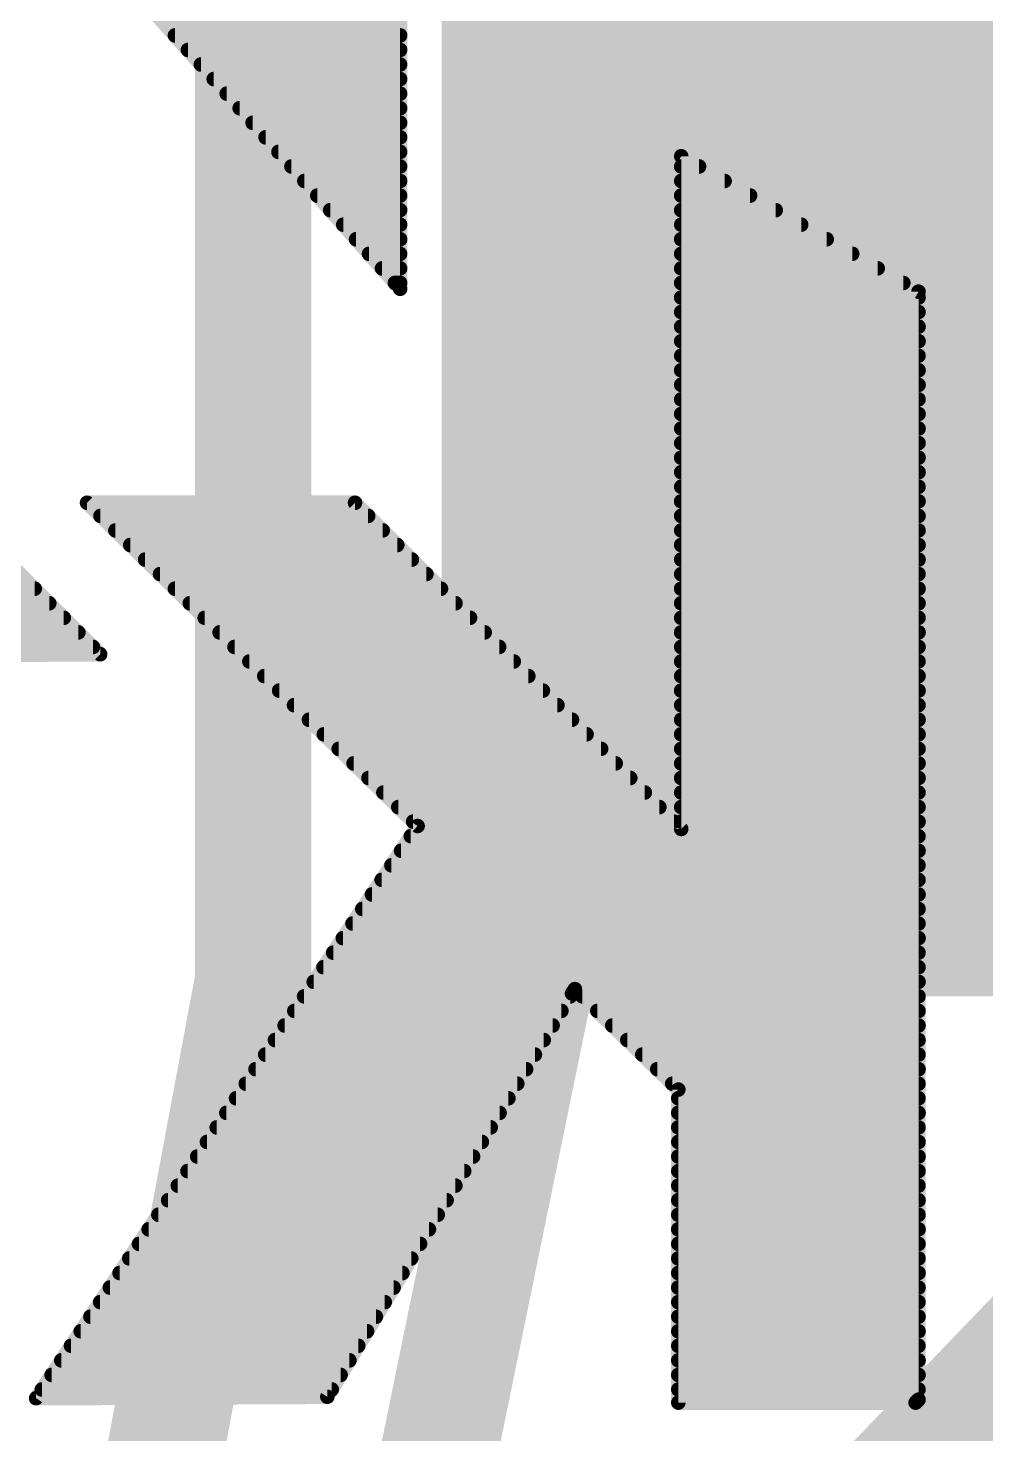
# Model space of a CAD drawing. Extents: x -11.8 to 66.2, y -19.6 to 35.5.
# Drawn here: x 17.007 to 18.677, y 19.455 to 21.908 of the extents above; entities that cross this region are included whole.
import ezdxf

# ---------------------------------------------------------------- set-up
doc = ezdxf.new("R2010")
doc.units = 0
for name, color, linetype in [('1', 12, 'CONTINUOUS'), ('22', 40, 'CONTINUOUS'), ('51', 53, 'CONTINUOUS')]:
    doc.layers.add(name, color=color, linetype=linetype)

# ---------------------------------------------------------------- blocks, each defined once
blk = doc.blocks.new('RECT')
blk.add_solid([(-0.5, -0.5), (0.5, -0.5), (-0.5, 0.5), (0.5, 0.5)])

msp = doc.modelspace()

# ---------------------------------------------------------------- linework, layer by layer
at = {"layer": '1', "const_width": 0.2032}
for points in [[(17.399, 23.114), (17.399, 20.2438)], [(17.907, 20.32), (17.4752, 18.2118)], [(17.5514, 18.3642), (19.431, 20.32)], [(19.431, 20.32), (17.907, 20.32)], [(17.399, 20.2438), (17.0434, 18.3388)]]:
    msp.add_lwpolyline(points, dxfattribs=at)
at = {"layer": '1', "const_width": 0.1016}
for points in [[(17.907, 20.3708, 1), (17.907, 20.2692)], [(17.9568, 20.3098, 1), (17.8572, 20.3302)], [(17.4489, 20.2345, 1), (17.3491, 20.2531)], [(17.3482, 20.2438, 1), (17.4498, 20.2438)]]:
    msp.add_lwpolyline(points, format="xyb", dxfattribs=at)
at = {"layer": '22', "const_width": 0.0254}
for points in [[(17.6555, 22.9692), (17.6555, 21.4528)], [(17.6555, 21.4528), (17.1679, 22.0015)], [(17.2401, 21.9202), (17.6555, 21.9202)], [(17.2627, 21.8948), (17.6555, 21.8948)], [(17.2853, 21.8694), (17.6555, 21.8694)], [(17.3079, 21.844), (17.6555, 21.844)], [(17.3304, 21.8186), (17.6555, 21.8186)], [(17.353, 21.7932), (17.6555, 21.7932)], [(17.3756, 21.7678), (17.6555, 21.7678)], [(17.3982, 21.7424), (17.6555, 21.7424)], [(17.4207, 21.717), (17.6555, 21.717)], [(17.4433, 21.6916), (17.6555, 21.6916)], [(18.5598, 21.4478), (18.1458, 21.684)], [(18.1458, 21.684), (18.1458, 20.5105)], [(17.4659, 21.6662), (17.6555, 21.6662)], [(18.1458, 21.6662), (18.177, 21.6662)], [(17.4884, 21.6408), (17.6555, 21.6408)], [(18.1458, 21.6408), (18.2215, 21.6408)], [(17.511, 21.6154), (17.6555, 21.6154)], [(18.1458, 21.6154), (18.266, 21.6154)], [(17.5336, 21.59), (17.6555, 21.59)], [(18.1458, 21.59), (18.3106, 21.59)], [(17.5562, 21.5646), (17.6555, 21.5646)], [(18.1458, 21.5646), (18.3551, 21.5646)], [(17.5787, 21.5392), (17.6555, 21.5392)], [(18.1458, 21.5392), (18.3996, 21.5392)], [(17.6013, 21.5138), (17.6555, 21.5138)], [(18.1458, 21.5138), (18.4441, 21.5138)], [(17.6239, 21.4884), (17.6555, 21.4884)], [(18.1458, 21.4884), (18.4886, 21.4884)], [(17.6464, 21.463), (17.6555, 21.463)], [(18.1458, 21.463), (18.5332, 21.463)], [(18.5598, 19.5148), (18.5598, 21.4478)], [(18.1458, 21.4376), (18.5598, 21.4376)], [(18.1458, 21.4122), (18.5598, 21.4122)], [(18.1458, 21.3868), (18.5598, 21.3868)], [(18.1458, 21.3614), (18.5598, 21.3614)], [(18.1458, 21.336), (18.5598, 21.336)], [(18.1458, 21.3106), (18.5598, 21.3106)], [(18.1458, 21.2852), (18.5598, 21.2852)], [(18.1458, 21.2598), (18.5598, 21.2598)], [(18.1458, 21.2344), (18.5598, 21.2344)], [(18.1458, 21.209), (18.5598, 21.209)], [(18.1458, 21.1836), (18.5598, 21.1836)], [(18.1458, 21.1582), (18.5598, 21.1582)], [(18.1458, 21.1328), (18.5598, 21.1328)], [(18.1458, 21.1074), (18.5598, 21.1074)], [(17.1323, 20.8153), (16.8656, 21.082)], [(17.5768, 21.0795), (17.1094, 21.0795)], [(17.1094, 21.0795), (17.686, 20.5156)], [(18.1458, 20.5105), (17.5768, 21.0795)], [(18.1458, 21.082), (18.5598, 21.082)], [(17.1328, 21.0566), (17.5997, 21.0566)], [(18.1458, 21.0566), (18.5598, 21.0566)], [(17.1588, 21.0312), (17.6251, 21.0312)], [(18.1458, 21.0312), (18.5598, 21.0312)], [(17.1848, 21.0058), (17.6505, 21.0058)], [(18.1458, 21.0058), (18.5598, 21.0058)], [(17.2107, 20.9804), (17.6759, 20.9804)], [(18.1458, 20.9804), (18.5598, 20.9804)], [(17.2367, 20.955), (17.7013, 20.955)], [(18.1458, 20.955), (18.5598, 20.955)], [(16.0172, 20.9296), (17.018, 20.9296)], [(17.2627, 20.9296), (17.7267, 20.9296)], [(18.1458, 20.9296), (18.5598, 20.9296)], [(16.0172, 20.9042), (17.0434, 20.9042)], [(17.2886, 20.9042), (17.7521, 20.9042)], [(18.1458, 20.9042), (18.5598, 20.9042)], [(16.0172, 20.8788), (17.0688, 20.8788)], [(17.3146, 20.8788), (17.7775, 20.8788)], [(18.1458, 20.8788), (18.5598, 20.8788)], [(16.0172, 20.8534), (17.0942, 20.8534)], [(17.3406, 20.8534), (17.8029, 20.8534)], [(18.1458, 20.8534), (18.5598, 20.8534)], [(16.0172, 20.828), (17.1196, 20.828)], [(16.7335, 20.8128), (17.1323, 20.8153)], [(17.3666, 20.828), (17.8283, 20.828)], [(18.1458, 20.828), (18.5598, 20.828)], [(17.3925, 20.8026), (17.8537, 20.8026)], [(18.1458, 20.8026), (18.5598, 20.8026)], [(17.4185, 20.7772), (17.8791, 20.7772)], [(18.1458, 20.7772), (18.5598, 20.7772)], [(17.4445, 20.7518), (17.9045, 20.7518)], [(18.1458, 20.7518), (18.5598, 20.7518)], [(17.4704, 20.7264), (17.9299, 20.7264)], [(18.1458, 20.7264), (18.5598, 20.7264)], [(17.4964, 20.701), (17.9553, 20.701)], [(18.1458, 20.701), (18.5598, 20.701)], [(17.5224, 20.6756), (17.9807, 20.6756)], [(18.1458, 20.6756), (18.5598, 20.6756)], [(17.5484, 20.6502), (18.0061, 20.6502)], [(18.1458, 20.6502), (18.5598, 20.6502)], [(17.5743, 20.6248), (18.0315, 20.6248)], [(18.1458, 20.6248), (18.5598, 20.6248)], [(17.6003, 20.5994), (18.0569, 20.5994)], [(18.1458, 20.5994), (18.5598, 20.5994)], [(17.6263, 20.574), (18.0823, 20.574)], [(18.1458, 20.574), (18.5598, 20.574)], [(17.6523, 20.5486), (18.1077, 20.5486)], [(18.1458, 20.5486), (18.5598, 20.5486)], [(17.686, 20.5156), (17.0205, 19.5174)], [(17.6782, 20.5232), (18.1331, 20.5232)], [(18.1458, 20.5232), (18.5598, 20.5232)], [(17.6741, 20.4978), (18.5598, 20.4978)], [(17.6572, 20.4724), (18.5598, 20.4724)], [(17.6403, 20.447), (18.5598, 20.447)], [(17.6233, 20.4216), (18.5598, 20.4216)], [(17.6064, 20.3962), (18.5598, 20.3962)], [(17.5895, 20.3708), (18.5598, 20.3708)], [(17.5725, 20.3454), (18.5598, 20.3454)], [(17.5556, 20.32), (18.5598, 20.32)], [(17.5387, 20.2946), (18.5598, 20.2946)], [(17.5217, 20.2692), (18.5598, 20.2692)], [(17.5048, 20.2438), (18.5598, 20.2438)], [(17.5285, 19.5199), (17.9553, 20.2235)], [(17.9553, 20.2235), (17.9603, 20.2311)], [(17.9603, 20.2311), (18.1407, 20.0558)], [(17.4879, 20.2184), (17.9522, 20.2184)], [(17.9734, 20.2184), (18.5598, 20.2184)], [(17.4709, 20.193), (17.9368, 20.193)], [(17.9995, 20.193), (18.5598, 20.193)], [(17.454, 20.1676), (17.9214, 20.1676)], [(18.0256, 20.1676), (18.5598, 20.1676)], [(17.4371, 20.1422), (17.906, 20.1422)], [(18.0518, 20.1422), (18.5598, 20.1422)], [(17.4201, 20.1168), (17.8906, 20.1168)], [(18.0779, 20.1168), (18.5598, 20.1168)], [(17.4032, 20.0914), (17.8752, 20.0914)], [(18.1041, 20.0914), (18.5598, 20.0914)], [(17.3863, 20.066), (17.8598, 20.066)], [(18.1302, 20.066), (18.5598, 20.066)], [(18.1407, 20.0558), (18.1407, 19.5097)], [(17.3693, 20.0406), (17.8444, 20.0406)], [(18.1407, 20.0406), (18.5598, 20.0406)], [(17.3524, 20.0152), (17.8289, 20.0152)], [(18.1407, 20.0152), (18.5598, 20.0152)], [(17.3355, 19.9898), (17.8135, 19.9898)], [(18.1407, 19.9898), (18.5598, 19.9898)], [(17.3185, 19.9644), (17.7981, 19.9644)], [(18.1407, 19.9644), (18.5598, 19.9644)], [(17.3016, 19.939), (17.7827, 19.939)], [(18.1407, 19.939), (18.5598, 19.939)], [(17.2846, 19.9136), (17.7673, 19.9136)], [(18.1407, 19.9136), (18.5598, 19.9136)], [(17.2677, 19.8882), (17.7519, 19.8882)], [(18.1407, 19.8882), (18.5598, 19.8882)], [(17.2508, 19.8628), (17.7365, 19.8628)], [(18.1407, 19.8628), (18.5598, 19.8628)], [(17.2338, 19.8374), (17.7211, 19.8374)], [(18.1407, 19.8374), (18.5598, 19.8374)], [(17.2169, 19.812), (17.7057, 19.812)], [(18.1407, 19.812), (18.5598, 19.812)], [(17.2, 19.7866), (17.6903, 19.7866)], [(18.1407, 19.7866), (18.5598, 19.7866)], [(17.183, 19.7612), (17.6749, 19.7612)], [(18.1407, 19.7612), (18.5598, 19.7612)], [(17.1661, 19.7358), (17.6595, 19.7358)], [(18.1407, 19.7358), (18.5598, 19.7358)], [(17.1492, 19.7104), (17.6441, 19.7104)], [(18.1407, 19.7104), (18.5598, 19.7104)], [(17.1322, 19.685), (17.6286, 19.685)], [(18.1407, 19.685), (18.5598, 19.685)], [(17.1153, 19.6596), (17.6132, 19.6596)], [(18.1407, 19.6596), (18.5598, 19.6596)], [(17.0984, 19.6342), (17.5978, 19.6342)], [(18.1407, 19.6342), (18.5598, 19.6342)], [(17.0814, 19.6088), (17.5824, 19.6088)], [(18.1407, 19.6088), (18.5598, 19.6088)], [(17.0645, 19.5834), (17.567, 19.5834)], [(18.1407, 19.5834), (18.5598, 19.5834)], [(17.0476, 19.558), (17.5516, 19.558)], [(18.1407, 19.558), (18.5598, 19.558)], [(17.0205, 19.5174), (17.5285, 19.5199)], [(17.0306, 19.5326), (17.5362, 19.5326)], [(18.1407, 19.5326), (18.5598, 19.5326)], [(18.1407, 19.5097), (18.5547, 19.5097)], [(18.5547, 19.5097), (18.5598, 19.5148)]]:
    msp.add_lwpolyline(points, dxfattribs=at)
at = {"layer": '22', "const_width": 0.0127}
for points in [[(17.2627, 21.9012, 1), (17.2627, 21.8884)], [(17.6555, 21.8884, 1), (17.6555, 21.9012)], [(17.2853, 21.8758, 1), (17.2853, 21.8631)], [(17.6555, 21.8631, 1), (17.6555, 21.8758)], [(17.3079, 21.8504, 1), (17.3079, 21.8377)], [(17.6555, 21.8377, 1), (17.6555, 21.8504)], [(17.3304, 21.825, 1), (17.3304, 21.8122)], [(17.6555, 21.8122, 1), (17.6555, 21.825)], [(17.353, 21.7996, 1), (17.353, 21.7869)], [(17.6555, 21.7869, 1), (17.6555, 21.7996)], [(17.3756, 21.7742, 1), (17.3756, 21.7614)], [(17.6555, 21.7614, 1), (17.6555, 21.7742)], [(17.3982, 21.7488, 1), (17.3982, 21.736)], [(17.6555, 21.736, 1), (17.6555, 21.7488)], [(17.4207, 21.7234, 1), (17.4207, 21.7107)], [(17.6555, 21.7107, 1), (17.6555, 21.7234)], [(17.4433, 21.698, 1), (17.4433, 21.6852)], [(17.6555, 21.6852, 1), (17.6555, 21.698)], [(18.1489, 21.6895, 1), (18.1427, 21.6785)], [(18.1522, 21.684, 1), (18.1395, 21.684)], [(17.4659, 21.6726, 1), (17.4659, 21.6598)], [(17.6555, 21.6598, 1), (17.6555, 21.6726)], [(18.1458, 21.6726, 1), (18.1458, 21.6598)], [(18.177, 21.6598, 1), (18.177, 21.6726)], [(17.4884, 21.6472, 1), (17.4884, 21.6345)], [(17.6555, 21.6345, 1), (17.6555, 21.6472)], [(18.1458, 21.6472, 1), (18.1458, 21.6345)], [(18.2215, 21.6345, 1), (18.2215, 21.6472)], [(17.511, 21.6218, 1), (17.511, 21.609)], [(17.6555, 21.609, 1), (17.6555, 21.6218)], [(18.1458, 21.6218, 1), (18.1458, 21.609)], [(18.266, 21.609, 1), (18.266, 21.6218)], [(17.5336, 21.5964, 1), (17.5336, 21.5836)], [(17.6555, 21.5836, 1), (17.6555, 21.5964)], [(18.1458, 21.5964, 1), (18.1458, 21.5836)], [(18.3106, 21.5836, 1), (18.3106, 21.5964)], [(17.5562, 21.571, 1), (17.5562, 21.5583)], [(17.6555, 21.5583, 1), (17.6555, 21.571)], [(18.1458, 21.571, 1), (18.1458, 21.5583)], [(18.3551, 21.5583, 1), (18.3551, 21.571)], [(17.5787, 21.5456, 1), (17.5787, 21.5328)], [(17.6555, 21.5328, 1), (17.6555, 21.5456)], [(18.1458, 21.5456, 1), (18.1458, 21.5328)], [(18.3996, 21.5328, 1), (18.3996, 21.5456)], [(17.6013, 21.5202, 1), (17.6013, 21.5074)], [(17.6555, 21.5074, 1), (17.6555, 21.5202)], [(18.1458, 21.5202, 1), (18.1458, 21.5074)], [(18.4441, 21.5074, 1), (18.4441, 21.5202)], [(17.6239, 21.4948, 1), (17.6239, 21.4821)], [(17.6555, 21.4821, 1), (17.6555, 21.4948)], [(18.1458, 21.4948, 1), (18.1458, 21.4821)], [(18.4886, 21.4821, 1), (18.4886, 21.4948)], [(17.6464, 21.4694, 1), (17.6464, 21.4566)], [(17.6491, 21.4528, 1), (17.6619, 21.4528)], [(17.6508, 21.4486, 1), (17.6602, 21.457)], [(17.6555, 21.4566, 1), (17.6555, 21.4694)], [(18.1458, 21.4694, 1), (18.1458, 21.4566)], [(18.5332, 21.4566, 1), (18.5332, 21.4694)], [(18.5662, 21.4478, 1), (18.5534, 21.4478)], [(18.5567, 21.4423, 1), (18.5629, 21.4533)], [(18.1458, 21.444, 1), (18.1458, 21.4312)], [(18.5598, 21.4312, 1), (18.5598, 21.444)], [(18.1458, 21.4186, 1), (18.1458, 21.4059)], [(18.5598, 21.4059, 1), (18.5598, 21.4186)], [(18.1458, 21.3932, 1), (18.1458, 21.3804)], [(18.5598, 21.3804, 1), (18.5598, 21.3932)], [(18.1458, 21.3678, 1), (18.1458, 21.355)], [(18.5598, 21.355, 1), (18.5598, 21.3678)], [(18.1458, 21.3424, 1), (18.1458, 21.3297)], [(18.5598, 21.3297, 1), (18.5598, 21.3424)], [(18.1458, 21.317, 1), (18.1458, 21.3042)], [(18.5598, 21.3042, 1), (18.5598, 21.317)], [(18.1458, 21.2916, 1), (18.1458, 21.2788)], [(18.5598, 21.2788, 1), (18.5598, 21.2916)], [(18.1458, 21.2662, 1), (18.1458, 21.2535)], [(18.5598, 21.2535, 1), (18.5598, 21.2662)], [(18.1458, 21.2408, 1), (18.1458, 21.228)], [(18.5598, 21.228, 1), (18.5598, 21.2408)], [(18.1458, 21.2154, 1), (18.1458, 21.2026)], [(18.5598, 21.2026, 1), (18.5598, 21.2154)], [(18.1458, 21.19, 1), (18.1458, 21.1773)], [(18.5598, 21.1773, 1), (18.5598, 21.19)], [(18.1458, 21.1646, 1), (18.1458, 21.1518)], [(18.5598, 21.1518, 1), (18.5598, 21.1646)], [(18.1458, 21.1392, 1), (18.1458, 21.1264)], [(18.5598, 21.1264, 1), (18.5598, 21.1392)], [(18.1458, 21.1138, 1), (18.1458, 21.1011)], [(18.5598, 21.1011, 1), (18.5598, 21.1138)], [(17.1094, 21.0859, 1), (17.1094, 21.0731)], [(17.1138, 21.084, 1), (17.105, 21.075)], [(17.5813, 21.084, 1), (17.5723, 21.075)], [(17.5768, 21.0731, 1), (17.5768, 21.0859)], [(18.1458, 21.0884, 1), (18.1458, 21.0756)], [(18.5598, 21.0756, 1), (18.5598, 21.0884)], [(17.1328, 21.063, 1), (17.1328, 21.0502)], [(17.5997, 21.0502, 1), (17.5997, 21.063)], [(18.1458, 21.063, 1), (18.1458, 21.0502)], [(18.5598, 21.0502, 1), (18.5598, 21.063)], [(17.1588, 21.0376, 1), (17.1588, 21.0249)], [(17.6251, 21.0249, 1), (17.6251, 21.0376)], [(18.1458, 21.0376, 1), (18.1458, 21.0249)], [(18.5598, 21.0249, 1), (18.5598, 21.0376)], [(17.1848, 21.0122, 1), (17.1848, 20.9994)], [(17.6505, 20.9994, 1), (17.6505, 21.0122)], [(18.1458, 21.0122, 1), (18.1458, 20.9994)], [(18.5598, 20.9994, 1), (18.5598, 21.0122)], [(17.2107, 20.9868, 1), (17.2107, 20.974)], [(17.6759, 20.974, 1), (17.6759, 20.9868)], [(18.1458, 20.9868, 1), (18.1458, 20.974)], [(18.5598, 20.974, 1), (18.5598, 20.9868)], [(17.2367, 20.9614, 1), (17.2367, 20.9487)], [(17.7013, 20.9487, 1), (17.7013, 20.9614)], [(18.1458, 20.9614, 1), (18.1458, 20.9487)], [(18.5598, 20.9487, 1), (18.5598, 20.9614)], [(17.018, 20.9232, 1), (17.018, 20.936)], [(17.2627, 20.936, 1), (17.2627, 20.9232)], [(17.7267, 20.9232, 1), (17.7267, 20.936)], [(18.1458, 20.936, 1), (18.1458, 20.9232)], [(18.5598, 20.9232, 1), (18.5598, 20.936)], [(17.0434, 20.8978, 1), (17.0434, 20.9106)], [(17.2886, 20.9106, 1), (17.2886, 20.8978)], [(17.7521, 20.8978, 1), (17.7521, 20.9106)], [(18.1458, 20.9106, 1), (18.1458, 20.8978)], [(18.5598, 20.8978, 1), (18.5598, 20.9106)], [(17.0688, 20.8725, 1), (17.0688, 20.8852)], [(17.3146, 20.8852, 1), (17.3146, 20.8725)], [(17.7775, 20.8725, 1), (17.7775, 20.8852)], [(18.1458, 20.8852, 1), (18.1458, 20.8725)], [(18.5598, 20.8725, 1), (18.5598, 20.8852)], [(17.0942, 20.847, 1), (17.0942, 20.8598)], [(17.3406, 20.8598, 1), (17.3406, 20.847)], [(17.8029, 20.847, 1), (17.8029, 20.8598)], [(18.1458, 20.8598, 1), (18.1458, 20.847)], [(18.5598, 20.847, 1), (18.5598, 20.8598)], [(17.1196, 20.8216, 1), (17.1196, 20.8344)], [(17.1278, 20.8108, 1), (17.1368, 20.8198)], [(17.1323, 20.809, 1), (17.1323, 20.8216)], [(17.3666, 20.8344, 1), (17.3666, 20.8216)], [(17.8283, 20.8216, 1), (17.8283, 20.8344)], [(18.1458, 20.8344, 1), (18.1458, 20.8216)], [(18.5598, 20.8216, 1), (18.5598, 20.8344)], [(17.3925, 20.809, 1), (17.3925, 20.7963)], [(17.8537, 20.7963, 1), (17.8537, 20.809)], [(18.1458, 20.809, 1), (18.1458, 20.7963)], [(18.5598, 20.7963, 1), (18.5598, 20.809)], [(17.4185, 20.7836, 1), (17.4185, 20.7708)], [(17.8791, 20.7708, 1), (17.8791, 20.7836)], [(18.1458, 20.7836, 1), (18.1458, 20.7708)], [(18.5598, 20.7708, 1), (18.5598, 20.7836)], [(17.4445, 20.7582, 1), (17.4445, 20.7454)], [(17.9045, 20.7454, 1), (17.9045, 20.7582)], [(18.1458, 20.7582, 1), (18.1458, 20.7454)], [(18.5598, 20.7454, 1), (18.5598, 20.7582)], [(17.4704, 20.7328, 1), (17.4704, 20.7201)], [(17.9299, 20.7201, 1), (17.9299, 20.7328)], [(18.1458, 20.7328, 1), (18.1458, 20.7201)], [(18.5598, 20.7201, 1), (18.5598, 20.7328)], [(17.4964, 20.7074, 1), (17.4964, 20.6946)], [(17.9553, 20.6946, 1), (17.9553, 20.7074)], [(18.1458, 20.7074, 1), (18.1458, 20.6946)], [(18.5598, 20.6946, 1), (18.5598, 20.7074)], [(17.5224, 20.682, 1), (17.5224, 20.6692)], [(17.9807, 20.6692, 1), (17.9807, 20.682)], [(18.1458, 20.682, 1), (18.1458, 20.6692)], [(18.5598, 20.6692, 1), (18.5598, 20.682)], [(17.5484, 20.6566, 1), (17.5484, 20.6439)], [(18.0061, 20.6439, 1), (18.0061, 20.6566)], [(18.1458, 20.6566, 1), (18.1458, 20.6439)], [(18.5598, 20.6439, 1), (18.5598, 20.6566)], [(17.5743, 20.6312, 1), (17.5743, 20.6184)], [(18.0315, 20.6184, 1), (18.0315, 20.6312)], [(18.1458, 20.6312, 1), (18.1458, 20.6184)], [(18.5598, 20.6184, 1), (18.5598, 20.6312)], [(17.6003, 20.6058, 1), (17.6003, 20.593)], [(18.0569, 20.593, 1), (18.0569, 20.6058)], [(18.1458, 20.6058, 1), (18.1458, 20.593)], [(18.5598, 20.593, 1), (18.5598, 20.6058)], [(17.6263, 20.5804, 1), (17.6263, 20.5677)], [(18.0823, 20.5677, 1), (18.0823, 20.5804)], [(18.1458, 20.5804, 1), (18.1458, 20.5677)], [(18.5598, 20.5677, 1), (18.5598, 20.5804)], [(17.6523, 20.555, 1), (17.6523, 20.5422)], [(18.1077, 20.5422, 1), (18.1077, 20.555)], [(18.1458, 20.555, 1), (18.1458, 20.5422)], [(18.5598, 20.5422, 1), (18.5598, 20.555)], [(17.6782, 20.5296, 1), (17.6782, 20.5168)], [(17.6913, 20.5121, 1), (17.6807, 20.5191)], [(17.6816, 20.5111, 1), (17.6904, 20.5201)], [(18.1331, 20.5168, 1), (18.1331, 20.5296)], [(18.1458, 20.5296, 1), (18.1458, 20.5168)], [(18.5598, 20.5168, 1), (18.5598, 20.5296)], [(17.6741, 20.5042, 1), (17.6741, 20.4915)], [(18.1395, 20.5105, 1), (18.1522, 20.5105)], [(18.1413, 20.506, 1), (18.1503, 20.515)], [(18.5598, 20.4915, 1), (18.5598, 20.5042)], [(17.6572, 20.4788, 1), (17.6572, 20.466)], [(18.5598, 20.466, 1), (18.5598, 20.4788)], [(17.6403, 20.4534, 1), (17.6403, 20.4407)], [(18.5598, 20.4407, 1), (18.5598, 20.4534)], [(17.6233, 20.428, 1), (17.6233, 20.4153)], [(18.5598, 20.4153, 1), (18.5598, 20.428)], [(17.6064, 20.4026, 1), (17.6064, 20.3898)], [(18.5598, 20.3898, 1), (18.5598, 20.4026)], [(17.5895, 20.3772, 1), (17.5895, 20.3645)], [(18.5598, 20.3645, 1), (18.5598, 20.3772)], [(17.5725, 20.3518, 1), (17.5725, 20.3391)], [(18.5598, 20.3391, 1), (18.5598, 20.3518)], [(17.5556, 20.3264, 1), (17.5556, 20.3136)], [(18.5598, 20.3136, 1), (18.5598, 20.3264)], [(17.5387, 20.301, 1), (17.5387, 20.2883)], [(18.5598, 20.2883, 1), (18.5598, 20.301)], [(17.5217, 20.2756, 1), (17.5217, 20.2629)], [(18.5598, 20.2629, 1), (18.5598, 20.2756)], [(17.5048, 20.2502, 1), (17.5048, 20.2374)], [(17.95, 20.227, 1), (17.9606, 20.22)], [(17.9607, 20.2202, 1), (17.9499, 20.2268)], [(17.9647, 20.2357, 1), (17.9559, 20.2265)], [(17.9656, 20.2276, 1), (17.955, 20.2346)], [(18.5598, 20.2374, 1), (18.5598, 20.2502)], [(17.4879, 20.2248, 1), (17.4879, 20.2121)], [(17.9522, 20.2121, 1), (17.9522, 20.2248)], [(17.9734, 20.2248, 1), (17.9734, 20.2121)], [(18.5598, 20.2121, 1), (18.5598, 20.2248)], [(17.4709, 20.1994, 1), (17.4709, 20.1867)], [(17.9368, 20.1867, 1), (17.9368, 20.1994)], [(17.9995, 20.1994, 1), (17.9995, 20.1867)], [(18.5598, 20.1867, 1), (18.5598, 20.1994)], [(17.454, 20.174, 1), (17.454, 20.1612)], [(17.9214, 20.1612, 1), (17.9214, 20.174)], [(18.0256, 20.174, 1), (18.0256, 20.1612)], [(18.5598, 20.1612, 1), (18.5598, 20.174)], [(17.4371, 20.1486, 1), (17.4371, 20.1359)], [(17.906, 20.1359, 1), (17.906, 20.1486)], [(18.0518, 20.1486, 1), (18.0518, 20.1359)], [(18.5598, 20.1359, 1), (18.5598, 20.1486)], [(17.4201, 20.1232, 1), (17.4201, 20.1105)], [(17.8906, 20.1105, 1), (17.8906, 20.1232)], [(18.0779, 20.1232, 1), (18.0779, 20.1105)], [(18.5598, 20.1105, 1), (18.5598, 20.1232)], [(17.4032, 20.0978, 1), (17.4032, 20.085)], [(17.8752, 20.085, 1), (17.8752, 20.0978)], [(18.1041, 20.0978, 1), (18.1041, 20.085)], [(18.5598, 20.085, 1), (18.5598, 20.0978)], [(17.3863, 20.0724, 1), (17.3863, 20.0597)], [(17.8598, 20.0597, 1), (17.8598, 20.0724)], [(18.1302, 20.0724, 1), (18.1302, 20.0597)], [(18.1471, 20.0558, 1), (18.1344, 20.0558)], [(18.1363, 20.0512, 1), (18.1451, 20.0604)], [(18.5598, 20.0597, 1), (18.5598, 20.0724)], [(17.3693, 20.047, 1), (17.3693, 20.0343)], [(17.8444, 20.0343, 1), (17.8444, 20.047)], [(18.1407, 20.047, 1), (18.1407, 20.0343)], [(18.5598, 20.0343, 1), (18.5598, 20.047)], [(17.3524, 20.0216, 1), (17.3524, 20.0088)], [(17.8289, 20.0088, 1), (17.8289, 20.0216)], [(18.1407, 20.0216, 1), (18.1407, 20.0088)], [(18.5598, 20.0088, 1), (18.5598, 20.0216)], [(17.3355, 19.9962, 1), (17.3355, 19.9835)], [(17.8135, 19.9835, 1), (17.8135, 19.9962)], [(18.1407, 19.9962, 1), (18.1407, 19.9835)], [(18.5598, 19.9835, 1), (18.5598, 19.9962)], [(17.3185, 19.9708, 1), (17.3185, 19.9581)], [(17.7981, 19.9581, 1), (17.7981, 19.9708)], [(18.1407, 19.9708, 1), (18.1407, 19.9581)], [(18.5598, 19.9581, 1), (18.5598, 19.9708)], [(17.3016, 19.9454, 1), (17.3016, 19.9326)], [(17.7827, 19.9326, 1), (17.7827, 19.9454)], [(18.1407, 19.9454, 1), (18.1407, 19.9326)], [(18.5598, 19.9326, 1), (18.5598, 19.9454)], [(17.2846, 19.92, 1), (17.2846, 19.9073)], [(17.7673, 19.9073, 1), (17.7673, 19.92)], [(18.1407, 19.92, 1), (18.1407, 19.9073)], [(18.5598, 19.9073, 1), (18.5598, 19.92)], [(17.2677, 19.8946, 1), (17.2677, 19.8819)], [(17.7519, 19.8819, 1), (17.7519, 19.8946)], [(18.1407, 19.8946, 1), (18.1407, 19.8819)], [(18.5598, 19.8819, 1), (18.5598, 19.8946)], [(17.2508, 19.8692, 1), (17.2508, 19.8564)], [(17.7365, 19.8564, 1), (17.7365, 19.8692)], [(18.1407, 19.8692, 1), (18.1407, 19.8564)], [(18.5598, 19.8564, 1), (18.5598, 19.8692)], [(17.2338, 19.8438, 1), (17.2338, 19.8311)], [(17.7211, 19.8311, 1), (17.7211, 19.8438)], [(18.1407, 19.8438, 1), (18.1407, 19.8311)], [(18.5598, 19.8311, 1), (18.5598, 19.8438)], [(17.2169, 19.8184, 1), (17.2169, 19.8056)], [(17.7057, 19.8056, 1), (17.7057, 19.8184)], [(18.1407, 19.8184, 1), (18.1407, 19.8056)], [(18.5598, 19.8056, 1), (18.5598, 19.8184)], [(17.2, 19.793, 1), (17.2, 19.7802)], [(17.6903, 19.7802, 1), (17.6903, 19.793)], [(18.1407, 19.793, 1), (18.1407, 19.7802)], [(18.5598, 19.7802, 1), (18.5598, 19.793)], [(17.183, 19.7676, 1), (17.183, 19.7549)], [(17.6749, 19.7549, 1), (17.6749, 19.7676)], [(18.1407, 19.7676, 1), (18.1407, 19.7549)], [(18.5598, 19.7549, 1), (18.5598, 19.7676)], [(17.1661, 19.7422, 1), (17.1661, 19.7294)], [(17.6595, 19.7294, 1), (17.6595, 19.7422)], [(18.1407, 19.7422, 1), (18.1407, 19.7294)], [(18.5598, 19.7294, 1), (18.5598, 19.7422)], [(17.1492, 19.7168, 1), (17.1492, 19.704)], [(17.6441, 19.704, 1), (17.6441, 19.7168)], [(18.1407, 19.7168, 1), (18.1407, 19.704)], [(18.5598, 19.704, 1), (18.5598, 19.7168)], [(17.1322, 19.6914, 1), (17.1322, 19.6787)], [(17.6286, 19.6787, 1), (17.6286, 19.6914)], [(18.1407, 19.6914, 1), (18.1407, 19.6787)], [(18.5598, 19.6787, 1), (18.5598, 19.6914)], [(17.1153, 19.666, 1), (17.1153, 19.6532)], [(17.6132, 19.6532, 1), (17.6132, 19.666)], [(18.1407, 19.666, 1), (18.1407, 19.6532)], [(18.5598, 19.6532, 1), (18.5598, 19.666)], [(17.0984, 19.6406, 1), (17.0984, 19.6278)], [(17.5978, 19.6278, 1), (17.5978, 19.6406)], [(18.1407, 19.6406, 1), (18.1407, 19.6278)], [(18.5598, 19.6278, 1), (18.5598, 19.6406)], [(17.0814, 19.6152, 1), (17.0814, 19.6025)], [(17.5824, 19.6025, 1), (17.5824, 19.6152)], [(18.1407, 19.6152, 1), (18.1407, 19.6025)], [(18.5598, 19.6025, 1), (18.5598, 19.6152)], [(17.0645, 19.5898, 1), (17.0645, 19.577)], [(17.567, 19.577, 1), (17.567, 19.5898)], [(18.1407, 19.5898, 1), (18.1407, 19.577)], [(18.5598, 19.577, 1), (18.5598, 19.5898)], [(17.0476, 19.5644, 1), (17.0476, 19.5516)], [(17.5516, 19.5516, 1), (17.5516, 19.5644)], [(18.1407, 19.5644, 1), (18.1407, 19.5516)], [(18.5598, 19.5516, 1), (18.5598, 19.5644)], [(17.0205, 19.5237, 1), (17.0205, 19.5111)], [(17.0152, 19.5209, 1), (17.0258, 19.5139)], [(17.0306, 19.539, 1), (17.0306, 19.5263)], [(17.5231, 19.5232, 1), (17.5339, 19.5166)], [(17.5285, 19.5136, 1), (17.5285, 19.5262)], [(17.5362, 19.5263, 1), (17.5362, 19.539)], [(18.1407, 19.539, 1), (18.1407, 19.5263)], [(18.1407, 19.5161, 1), (18.1407, 19.5034)], [(18.5534, 19.5148, 1), (18.5662, 19.5148)], [(18.5547, 19.5034, 1), (18.5547, 19.5161)], [(18.5643, 19.5103, 1), (18.5553, 19.5193)], [(18.5598, 19.5263, 1), (18.5598, 19.539)], [(18.1344, 19.5097, 1), (18.1471, 19.5097)], [(18.5502, 19.5142, 1), (18.5592, 19.5052)]]:
    msp.add_lwpolyline(points, format="xyb", dxfattribs=at)

# ---------------------------------------------------------------- block references
at = {"layer": '1', "xscale": 1.8, "yscale": 2.7, "rotation": 180}
msp.add_blockref('RECT', (18.628, 21.59), dxfattribs=at)
at = {"layer": '51', "xscale": 0.8499, "yscale": 2.65, "rotation": 180}
msp.add_blockref('RECT', (18.7521, 21.5858), dxfattribs=at)

doc.saveas('drawing.dxf')
